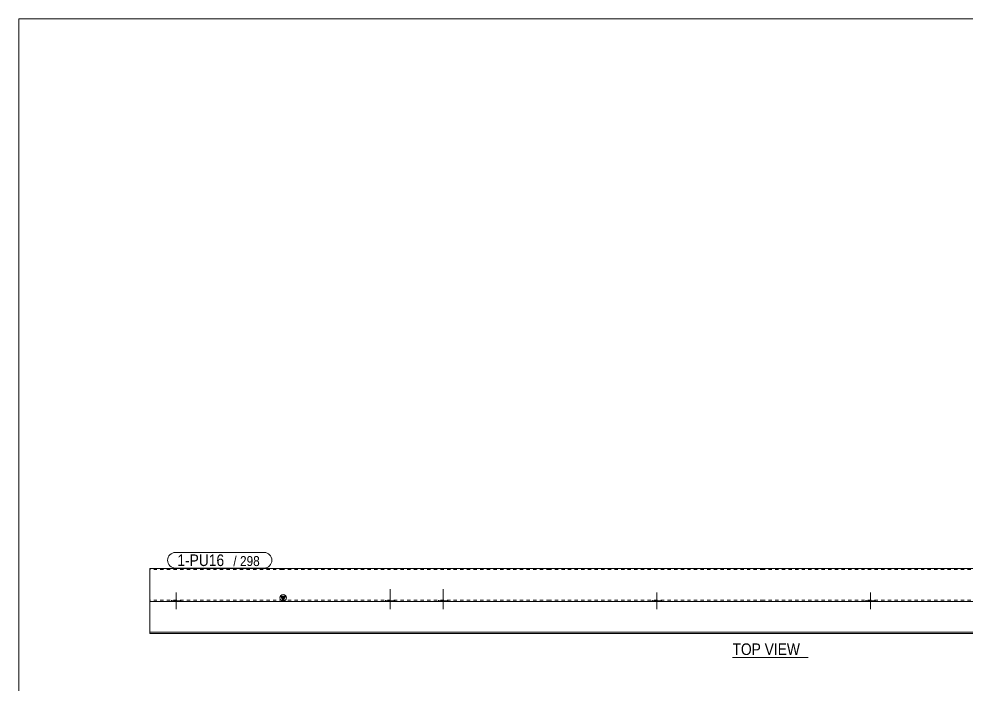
# Model space of a CAD drawing. Header units: millimetres. Extents: x 2 to 579, y 1 to 405.
# Drawn here: x 5 to 290.7, y 204.3 to 405 of the extents above; entities that cross this region are included whole.
import ezdxf

# ---------------------------------------------------------------- set-up
doc = ezdxf.new("R2010")
doc.units = ezdxf.units.MM
doc.linetypes.add('XKITLINE00', pattern=[0])
doc.linetypes.add('XKITLINE01', pattern=[4, 1, -1, 1, -1])
for name, color, linetype, lineweight in [('Bolt', 3, 'Continuous', 0), ('DrawingSheet', 5, 'Continuous', 0), ('OtherObjectType', 7, 'Continuous', 0), ('Part', 2, 'Continuous', 0), ('PartMark', 7, 'Continuous', 0)]:
    doc.layers.add(name, color=color, linetype=linetype, lineweight=lineweight)
doc.styles.add('ARIAL', font='ARIAL.TTF')

# ---------------------------------------------------------------- blocks, each defined once
blk = doc.blocks.new('*A7')
at = {"layer": 'Bolt'}
blk.add_hatch(color=3, dxfattribs=at).paths.add_polyline_path([(260.51, 229.25), (260.51, 229.61), (263.31, 229.61), (263.31, 229.25)], flags=17)
blk.add_hatch(color=3, dxfattribs=at).paths.add_polyline_path([(260.51, 229.25), (260.51, 229.61), (263.31, 229.61), (263.31, 229.25)], flags=17)
at = {"layer": 'Bolt', "color": 3, "linetype": 'XKITLINE00', "lineweight": 0}
for p, q in [((261.91, 231.93), (261.91, 226.93)), ((261.91, 231.93), (261.91, 226.93)), ((260.51, 229.61), (260.51, 229.25)), ((260.51, 229.61), (260.51, 229.25)), ((263.31, 229.61), (263.31, 229.25)), ((263.31, 229.61), (263.31, 229.25))]:
    blk.add_line(p, q, dxfattribs=at)
blk = doc.blocks.new('*A10')
at = {"layer": 'Bolt'}
for points in [[(115.54, 229.25), (115.54, 229.61), (118.34, 229.61), (118.34, 229.25)], [(115.54, 229.25), (115.54, 229.61), (118.34, 229.61), (118.34, 229.25)], [(131.54, 229.25), (131.54, 229.61), (134.34, 229.61), (134.34, 229.25)], [(131.54, 229.25), (131.54, 229.61), (134.34, 229.61), (134.34, 229.25)]]:
    blk.add_hatch(color=3, dxfattribs=at).paths.add_polyline_path(points, flags=17)
at = {"layer": 'Bolt', "color": 3, "linetype": 'XKITLINE00', "lineweight": 0}
for p, q in [((116.94, 232.93), (116.94, 226.93)), ((116.94, 232.93), (116.94, 226.93)), ((132.94, 232.93), (132.94, 226.93)), ((132.94, 232.93), (132.94, 226.93)), ((115.54, 229.61), (115.54, 229.25)), ((115.54, 229.61), (115.54, 229.25)), ((118.34, 229.61), (118.34, 229.25)), ((118.34, 229.61), (118.34, 229.25)), ((131.54, 229.61), (131.54, 229.25)), ((131.54, 229.61), (131.54, 229.25)), ((134.34, 229.61), (134.34, 229.25)), ((134.34, 229.61), (134.34, 229.25))]:
    blk.add_line(p, q, dxfattribs=at)
blk = doc.blocks.new('*A11')
at = {"layer": 'Bolt'}
for points in [[(51.05, 229.25), (51.05, 229.61), (53.85, 229.61), (53.85, 229.25)], [(51.05, 229.25), (51.05, 229.61), (53.85, 229.61), (53.85, 229.25)], [(196.03, 229.25), (196.03, 229.61), (198.83, 229.61), (198.83, 229.25)], [(196.03, 229.25), (196.03, 229.61), (198.83, 229.61), (198.83, 229.25)]]:
    blk.add_hatch(color=3, dxfattribs=at).paths.add_polyline_path(points, flags=17)
at = {"layer": 'Bolt', "color": 3, "linetype": 'XKITLINE00', "lineweight": 0}
for p, q in [((52.45, 231.93), (52.45, 226.93)), ((52.45, 231.93), (52.45, 226.93)), ((197.43, 231.93), (197.43, 226.93)), ((197.43, 231.93), (197.43, 226.93)), ((51.05, 229.61), (51.05, 229.25)), ((51.05, 229.61), (51.05, 229.25)), ((53.85, 229.61), (53.85, 229.25)), ((53.85, 229.61), (53.85, 229.25)), ((196.03, 229.61), (196.03, 229.25)), ((196.03, 229.61), (196.03, 229.25)), ((198.83, 229.61), (198.83, 229.25)), ((198.83, 229.61), (198.83, 229.25))]:
    blk.add_line(p, q, dxfattribs=at)
blk = doc.blocks.new('*A12')
at = {"layer": 'Part'}
blk.add_hatch(color=2, dxfattribs=at).paths.add_polyline_path([(83.89, 230.83), (85.49, 230.83), (84.69, 229.43)], flags=17)
at = {"layer": 'Part', "color": 2, "linetype": 'XKITLINE00', "lineweight": 0}
for p, q in [((44.45, 239.25), (44.45, 229.25)), ((44.45, 239.25), (84.64, 239.25)), ((84.74, 239.25), (165.13, 239.25)), ((165.23, 239.25), (229.62, 239.25)), ((229.72, 239.25), (294.11, 239.25)), ((44.45, 229.25), (44.45, 219.61)), ((84.64, 229.25), (44.45, 229.25)), ((84.69, 229.43), (83.89, 230.83)), ((83.89, 230.83), (85.49, 230.83)), ((85.49, 230.83), (84.69, 229.43)), ((165.13, 229.25), (84.74, 229.25)), ((229.62, 229.25), (165.23, 229.25)), ((294.11, 229.25), (229.72, 229.25)), ((84.64, 219.97), (44.45, 219.97)), ((44.45, 219.61), (84.64, 219.61)), ((165.13, 219.97), (84.74, 219.97)), ((84.74, 219.61), (165.13, 219.61)), ((229.62, 219.97), (165.23, 219.97)), ((165.23, 219.61), (229.62, 219.61)), ((294.11, 219.97), (229.72, 219.97)), ((229.72, 219.61), (294.11, 219.61))]:
    blk.add_line(p, q, dxfattribs=at)
at = {"layer": 'Part', "color": 7, "linetype": 'XKITLINE01', "lineweight": 0}
for p, q in [((84.64, 238.89), (44.45, 238.89)), ((165.13, 238.89), (84.74, 238.89)), ((229.62, 238.89), (165.23, 238.89)), ((294.11, 238.89), (229.72, 238.89)), ((84.64, 229.61), (44.45, 229.61)), ((165.13, 229.61), (84.74, 229.61)), ((229.62, 229.61), (165.23, 229.61)), ((294.11, 229.61), (229.72, 229.61))]:
    blk.add_line(p, q, dxfattribs=at)
at = {"layer": 'Part', "color": 2, "linetype": 'XKITLINE00', "lineweight": 0}
blk.add_circle((84.69, 230.33), 1, dxfattribs=at)
blk = doc.blocks.new('*A13')
at = {"layer": 'DrawingSheet', "color": 5, "linetype": 'XKITLINE00', "lineweight": 0}
for p, q in [((579, 405), (5, 405)), ((5, 405), (5, 5))]:
    blk.add_line(p, q, dxfattribs=at)
blk = doc.blocks.new('*A45')
at = {"layer": 'PartMark', "color": 7, "linetype": 'XKITLINE00', "lineweight": 0}
for p, q in [((52.2, 244.05), (78.96, 244.05)), ((52.2, 239.35), (78.96, 239.35))]:
    blk.add_line(p, q, dxfattribs=at)
for centre, start, end in [((52.2, 241.7), 90, 270), ((78.96, 241.7), 270, 90)]:
    blk.add_arc(centre, 2.35, start, end, dxfattribs=at)
at = {"layer": 'PartMark', "color": 1, "style": 'ARIAL', "width": 0.85}
blk.add_text('1-PU16', height=3.5, dxfattribs=at).set_placement((52.8, 239.95))
at = {"layer": 'PartMark', "color": 3, "style": 'ARIAL', "width": 0.85}
for s, p in [('/', (69.68, 239.95)), ('298', (71.69, 239.95))]:
    blk.add_text(s, height=3, dxfattribs=at).set_placement(p)
blk = doc.blocks.new('*A46')
at = {"layer": 'OtherObjectType', "color": 7, "linetype": 'XKITLINE00', "lineweight": 0}
blk.add_line((220.26, 212.36), (243.08, 212.36), dxfattribs=at)
at = {"layer": 'OtherObjectType', "color": 7, "style": 'ARIAL', "width": 0.85}
blk.add_text('TOP VIEW', height=3.5, dxfattribs=at).set_placement((220.26, 213.11))

msp = doc.modelspace()

# ---------------------------------------------------------------- block references
at = {"lineweight": 0}
for name in ['*A13', '*A45', '*A11', '*A10', '*A7', '*A46']:
    msp.add_blockref(name, (0, 0), dxfattribs=at)
at = {"layer": 'Part', "lineweight": 0}
msp.add_blockref('*A12', (0, 0), dxfattribs=at)

doc.saveas('drawing.dxf')
